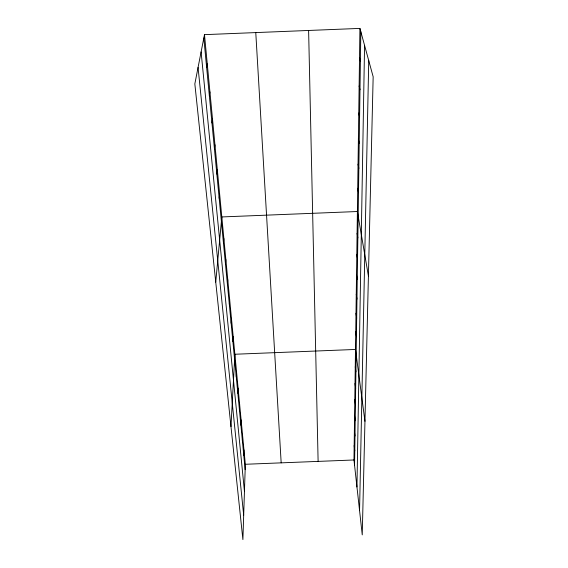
<?xml version="1.0" encoding="UTF-8"?>
<svg xmlns="http://www.w3.org/2000/svg" width="568" height="568" viewBox="0 0 568 568"><rect width="100%" height="100%" fill="white"/><g stroke="black" fill="none" stroke-linecap="round" stroke-linejoin="round"><path stroke-width="0.85" d="M359.92 28.4L373.162 76.758L362.249 534.879L353.971 459.974L359.92 28.4L204.487 34.648L194.838 83.908L242.898 539.6L245.326 464.276L204.487 34.648M354.56 465.355L360.829 31.737M356.952 486.982L364.564 45.355M359.558 510.582L368.738 60.606M243.779 455.302L243.963 449.92M242.358 440.498L242.557 435.138M240.896 425.247L241.109 419.922M239.391 409.535L239.618 404.246M237.843 393.333L238.084 388.086M236.238 376.634L236.501 371.429M230.984 426.625L234.868 354.247L355.49 349.455L364.954 421.307M232.887 341.609L233.185 336.519M231.126 323.235L231.439 318.208M229.309 304.249L229.642 299.293M227.427 284.618L227.782 279.747M225.489 264.312L225.865 259.526M223.472 243.289L223.877 238.603M215.741 282.104L221.811 216.94L357.393 211.523L368.412 276.02M219.163 198.253L219.617 193.802M216.848 174.106L217.331 169.789M214.448 149.015L214.96 144.847M211.949 122.929L212.496 118.925M209.351 95.779L209.933 91.959M206.638 67.507L207.263 63.886M245.326 464.276L353.971 459.974M359.516 57.78L360.403 61.337M359.125 85.974L359.991 89.737M358.749 113.06L359.601 117.008M358.394 139.103L359.217 143.221M358.046 164.159L358.855 168.426M357.712 188.278L358.507 192.687M357.094 233.285L357.847 237.921M356.803 254.301L357.542 259.043M356.526 274.614L357.251 279.442M356.25 294.252L356.967 299.159M355.987 313.252L356.69 318.236M355.738 331.641L356.42 336.689M355.256 366.708L355.916 371.877M355.021 383.443L355.674 388.654M354.801 399.666L355.433 404.92M354.581 415.414L355.206 420.71M354.368 430.7L354.986 436.025M354.169 445.546L354.773 450.9M198.062 67.457L243.686 515.169M201.1 51.922L244.453 491.434M203.82 38.042L245.156 469.686M255.77 32.582L281.174 462.856M308.616 30.459L318.115 461.394"/></g></svg>
